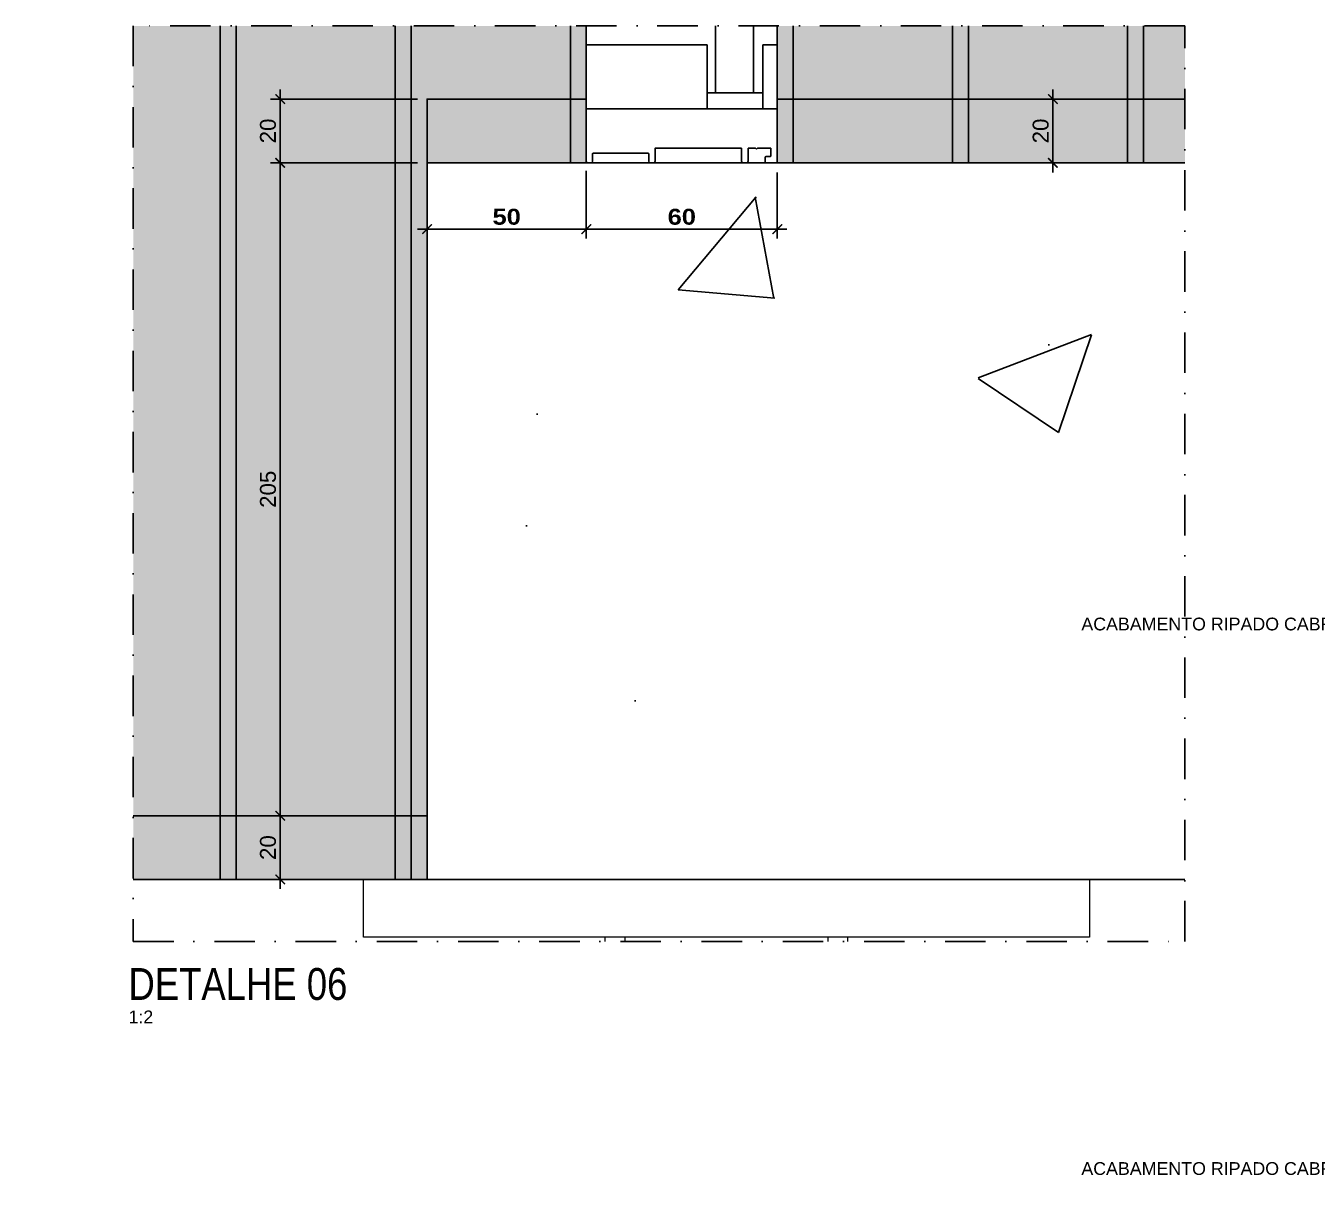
# Model space of a CAD drawing. Header units: millimetres. Extents: x -63251 to 507826, y 5339 to 217512.
# Drawn here: x 164797.7 to 165203.2, y 81556.5 to 81922.4 of the extents above; entities that cross this region are included whole.
import ezdxf
from ezdxf import colors
from ezdxf.entities.mleader import LeaderData, LeaderLine
from ezdxf.math import Vec2, Vec3

# ---------------------------------------------------------------- set-up
doc = ezdxf.new("R2010")
doc.units = ezdxf.units.MM
doc.header["$PDMODE"] = 3
doc.linetypes.add('TRAÇO E PONTO 1-1', pattern=[25.4, 12.7, -6.35, 0, -6.35])
doc.layers.add('ARQ-PILARES E VIGAS', color=5, linetype='Continuous', lineweight=5)
for name, color, linetype in [('COTAS', 9, 'Continuous'), ('FERRAGENS', 3, 'Continuous'), ('HACHURA', 21, 'Continuous'), ('LAYOUT - carimbo', 7, 'Continuous'), ('MARCENARIA', 4, 'Continuous'), ('PAREDE', 94, 'Continuous'), ('TEXTO', 105, 'Continuous'), ('TEXTO TRAÇO PONTO', 105, 'TRAÇO E PONTO 1-1')]:
    doc.layers.add(name, color=color, linetype=linetype)
doc.styles.add('1-1', font='arial.ttf', dxfattribs={"height": 0.2})
doc.styles.add('MEDIDA OFICIAL', font='ariblk.ttf')
doc.styles.add('PADRÃO', font='arial.ttf')
doc.styles.add('TITULO', font='swissck.ttf')
doc.dimstyles.new('1-2', dxfattribs={"dimscale": 2, "dimtxt": 2.5, "dimasz": 1.5, "dimexe": 1.5, "dimexo": 1.5, "dimtad": 1, "dimtxsty": 'PADRÃO', "dimblk": 'ARCHTICK', "dimcen": 2.5, "dimdle": 1.5, "dimclrd": 9, "dimclre": 9, "dimclrt": 6, "dimadec": 0, "dimazin": 0, "dimtfac": 1, "dimtmove": 0, "dimatfit": 3, "dimfxl": 1.25, "dimlwd": -1, "dimlwe": -1, "dimarcsym": 0})
doc.dimstyles.new('Med. Ofic.1-2', dxfattribs={"dimscale": 2, "dimtxt": 2.5, "dimasz": 1.5, "dimexe": 1.5, "dimexo": 1.5, "dimtad": 1, "dimtxsty": 'MEDIDA OFICIAL', "dimblk": 'ARCHTICK', "dimcen": 2.5, "dimdle": 1.5, "dimclrd": 9, "dimclre": 9, "dimclrt": 10, "dimadec": 0, "dimazin": 0, "dimtfac": 1, "dimtmove": 0, "dimatfit": 3, "dimfxl": 1.25, "dimlwd": -1, "dimlwe": -1, "dimarcsym": 0})

# ---------------------------------------------------------------- blocks, each defined once
blk = doc.blocks.new('_ArchTick')
at = {"color": 0, "linetype": 'ByBlock', "const_width": 0.15}
blk.add_lwpolyline([(-0.5, -0.5), (0.5, 0.5)], dxfattribs=at)
blk = doc.blocks.new('*D199')
at = {"layer": 'COTAS', "color": 9, "transparency": 16777216}
blk.add_line((164877.55, 81651.36), (164877.55, 81677.36), dxfattribs=at)
at = {"layer": 'Defpoints', "color": 0, "transparency": 16777216}
for p in [(164877.55, 81674.36, 0), (164877.55, 81674.36), (164877.55, 81654.36, 0)]:
    blk.add_point(p, dxfattribs=at)
at = {"layer": 'COTAS', "color": 9, "transparency": 16777216, "xscale": 3, "yscale": 3, "zscale": 3}
for p, rotation in [((164877.55, 81674.36), 90), ((164877.55, 81654.36), 270)]:
    blk.add_blockref('_ArchTick', p, dxfattribs=dict(at, rotation=rotation))
at = {"layer": 'COTAS', "color": 6, "transparency": 16777216, "insert": (164873.74, 81664.36), "char_height": 5, "attachment_point": 5, "rotation": 90, "style": 'PADRÃO'}
blk.add_mtext('20', dxfattribs=at)
blk = doc.blocks.new('*D200')
at = {"layer": 'COTAS', "color": 9, "transparency": 16777216}
for p, q in [((164877.55, 81671.36), (164877.55, 81882.36)), ((164920.68, 81879.36), (164874.55, 81879.36))]:
    blk.add_line(p, q, dxfattribs=at)
at = {"layer": 'Defpoints', "color": 0, "transparency": 16777216}
for p in [(164877.55, 81879.36), (164923.68, 81879.36, 0), (164877.55, 81674.36)]:
    blk.add_point(p, dxfattribs=at)
at = {"layer": 'COTAS', "color": 9, "transparency": 16777216, "xscale": 3, "yscale": 3, "zscale": 3}
for p, rotation in [((164877.55, 81879.36), 90), ((164877.55, 81674.36), 270)]:
    blk.add_blockref('_ArchTick', p, dxfattribs=dict(at, rotation=rotation))
at = {"layer": 'COTAS', "color": 6, "transparency": 16777216, "insert": (164873.74, 81776.86), "char_height": 5, "attachment_point": 5, "rotation": 90, "style": 'PADRÃO'}
blk.add_mtext('205', dxfattribs=at)
blk = doc.blocks.new('*D201')
at = {"layer": 'COTAS', "color": 9, "transparency": 16777216}
for p, q in [((164877.55, 81876.36), (164877.55, 81902.36)), ((164920.68, 81899.36), (164874.55, 81899.36)), ((164920.68, 81879.36), (164874.55, 81879.36))]:
    blk.add_line(p, q, dxfattribs=at)
at = {"layer": 'Defpoints', "color": 0, "transparency": 16777216}
for p in [(164877.55, 81899.36), (164923.68, 81899.36, 0), (164923.68, 81879.36, 0)]:
    blk.add_point(p, dxfattribs=at)
at = {"layer": 'COTAS', "color": 9, "transparency": 16777216, "xscale": 3, "yscale": 3, "zscale": 3}
for p, rotation in [((164877.55, 81899.36), 90), ((164877.55, 81879.36), 270)]:
    blk.add_blockref('_ArchTick', p, dxfattribs=dict(at, rotation=rotation))
at = {"layer": 'COTAS', "color": 6, "transparency": 16777216, "insert": (164873.74, 81889.36), "char_height": 5, "attachment_point": 5, "rotation": 90, "style": 'PADRÃO'}
blk.add_mtext('20', dxfattribs=at)
blk = doc.blocks.new('*D202')
at = {"layer": 'COTAS', "color": 9, "transparency": 16777216}
blk.add_line((165120.21, 81876.36), (165120.21, 81902.36), dxfattribs=at)
at = {"layer": 'Defpoints', "color": 0, "transparency": 16777216}
for p in [(165120.21, 81899.36, 0), (165120.21, 81899.36), (165120.21, 81879.36, 0)]:
    blk.add_point(p, dxfattribs=at)
at = {"layer": 'COTAS', "color": 9, "transparency": 16777216, "xscale": 3, "yscale": 3, "zscale": 3}
for p, rotation in [((165120.21, 81899.36), 90), ((165120.21, 81879.36), 270)]:
    blk.add_blockref('_ArchTick', p, dxfattribs=dict(at, rotation=rotation))
at = {"layer": 'COTAS', "color": 6, "transparency": 16777216, "insert": (165116.41, 81889.36), "char_height": 5, "attachment_point": 5, "rotation": 90, "style": 'PADRÃO'}
blk.add_mtext('20', dxfattribs=at)
blk = doc.blocks.new('*D203')
at = {"layer": 'COTAS', "color": 9, "transparency": 16777216}
for p, q in [((164973.68, 81876.36), (164973.68, 81855.55)), ((165033.68, 81876.36), (165033.68, 81855.55))]:
    blk.add_line(p, q, dxfattribs=at)
at = {"layer": 'COTAS', "color": 9, "linetype": 'Continuous', "transparency": 16777216}
blk.add_line((164970.68, 81858.55), (165036.68, 81858.55), dxfattribs=at)
at = {"layer": 'Defpoints', "color": 0, "transparency": 16777216}
for p in [(164973.68, 81879.36, 0), (165033.68, 81879.36, 0), (165033.68, 81858.55)]:
    blk.add_point(p, dxfattribs=at)
at = {"layer": 'COTAS', "color": 9, "transparency": 16777216, "xscale": 3, "yscale": 3, "zscale": 3, "rotation": 180}
blk.add_blockref('_ArchTick', (164973.68, 81858.55), dxfattribs=at)
at = {"layer": 'COTAS', "color": 9, "transparency": 16777216, "xscale": 3, "yscale": 3, "zscale": 3}
blk.add_blockref('_ArchTick', (165033.68, 81858.55), dxfattribs=at)
at = {"layer": 'COTAS', "color": 10, "transparency": 16777216, "insert": (165003.68, 81862.39), "char_height": 5, "attachment_point": 5, "style": 'MEDIDA OFICIAL'}
blk.add_mtext('60', dxfattribs=at)
blk = doc.blocks.new('*D204')
at = {"layer": 'COTAS', "color": 9, "transparency": 16777216}
blk.add_line((164973.68, 81876.86), (164973.68, 81855.55), dxfattribs=at)
at = {"layer": 'COTAS', "color": 9, "linetype": 'Continuous', "transparency": 16777216}
blk.add_line((164976.68, 81858.55), (164920.68, 81858.55), dxfattribs=at)
at = {"layer": 'Defpoints', "color": 0, "transparency": 16777216}
for p in [(164973.68, 81879.86, 0), (164923.68, 81858.55, 0), (164923.68, 81858.55)]:
    blk.add_point(p, dxfattribs=at)
at = {"layer": 'COTAS', "color": 9, "transparency": 16777216, "xscale": 3, "yscale": 3, "zscale": 3, "rotation": 180}
blk.add_blockref('_ArchTick', (164923.68, 81858.55), dxfattribs=at)
at = {"layer": 'COTAS', "color": 9, "transparency": 16777216, "xscale": 3, "yscale": 3, "zscale": 3}
blk.add_blockref('_ArchTick', (164973.68, 81858.55), dxfattribs=at)
at = {"layer": 'COTAS', "color": 10, "transparency": 16777216, "insert": (164948.68, 81862.39), "char_height": 5, "attachment_point": 5, "style": 'MEDIDA OFICIAL'}
blk.add_mtext('50', dxfattribs=at)

msp = doc.modelspace()

# ---------------------------------------------------------------- hatches: boundary and pattern name
at = {"layer": 'HACHURA'}
h = msp.add_hatch(dxfattribs=at)
h.set_pattern_fill('AR-CONC', color=21, scale=2)
h.set_pattern_definition([(50, (10408.6, 22054.77), (364.36934, -31.87817), [38.1, -419.1]), (355, (10408.6, 22054.77), (-70.48684, 382.1137), [30.48, -335.2812]), (100.45144, (10438.96, 22052.1), (293.8825, 350.2355), [32.38, -356.1805]), (46.1842, (10408.6, 22156.37), (542.1581, -84.0847), [57.15, -628.65]), (96.63556, (10453.8, 22149.37), (474.8083, 494.8522), [48.57, -534.2712]), (351.18415, (10408.6, 22156.4), (474.8083, 494.8522), [45.72, -502.9195]), (21, (10459.4, 22130.97), (303.2288, -204.5304), [38.1, -419.1]), (326, (10459.4, 22130.97), (123.60406, 368.3759), [30.48, -335.28]), (71.45144, (10484.67, 22113.93), (426.83284, 163.84554), [32.38, -356.1799]), (37.5, (10408.6, 22054.77), (6.17721, 169.11008), [0, -331.216, 0, -340.36, 0, -336.55]), (7.5, (10408.6, 22054.77), (133.63933, 200.36115), [0, -194.056, 0, -323.596, 0, -128.27]), (327.5, (10295.31, 22054.77), (271.18119, -11.45749), [0, -127, 0, -396.24, 0, -525.78]), (317.5, (10244.51, 22054.77), (296.25836, 50.85298), [0, -165.1, 0, -263.144, 0, -373.38])])
h.paths.add_polyline_path([(165161.69, 81654.364), (165161.69, 81879.364), (164923.679, 81879.364), (164923.679, 81654.364)])
at = {"layer": 'LAYOUT - carimbo', "linetype": 'ByBlock', "true_color": 0xa4937f}
h = msp.add_hatch(color=252, dxfattribs=at)
h.dxf.hatch_style = 1
h.paths.add_polyline_path([(164973.679, 81922.372), (164831.411, 81922.372), (164831.411, 81654.364), (164923.679, 81654.364), (164923.679, 81879.364), (164973.679, 81879.364)])
h = msp.add_hatch(color=252, dxfattribs=at)
h.dxf.hatch_style = 1
h.paths.add_polyline_path([(165161.69, 81922.372), (165033.678, 81922.372), (165033.678, 81879.364), (165161.69, 81879.364)])

# ---------------------------------------------------------------- linework, layer by layer
at = {"layer": 'ARQ-PILARES E VIGAS', "elevation": 0}
msp.add_lwpolyline([(165131.679, 81636.274), (164903.679, 81636.274), (164903.679, 81654.364), (165131.679, 81654.364)], close=True, dxfattribs=at)
for points in [[(164985.854, 81634.894), (164985.854, 81636.274), (164979.504, 81636.274), (164979.504, 81634.894)], [(165055.854, 81634.894), (165055.854, 81636.274), (165049.504, 81636.274), (165049.504, 81634.894)]]:
    msp.add_lwpolyline(points, dxfattribs=at)
at = {"layer": 'FERRAGENS'}
for p, q in [((165014.216, 81901.364, 0), (165014.216, 81922.372, 0)), ((165026.216, 81901.364, 0), (165026.216, 81922.372, 0)), ((164973.679, 81896.364, 0), (165033.678, 81896.364, 0)), ((164973.679, 81879.864, 0), (164973.679, 81896.364, 0)), ((165033.678, 81896.364, 0), (165033.678, 81879.864, 0)), ((164975.679, 81882.239, 0), (164975.679, 81879.864, 0)), ((164993.154, 81882.364, 0), (164975.804, 81882.364, 0)), ((164993.279, 81879.864, 0), (164993.279, 81882.239, 0)), ((164995.279, 81883.839, 0), (164995.279, 81879.864, 0)), ((165022.479, 81883.964, 0), (164995.404, 81883.964, 0)), ((165022.479, 81879.864, 0), (165022.479, 81883.964, 0)), ((165026.818, 81883.964, 0), (165024.479, 81883.964, 0)), ((165024.479, 81883.964, 0), (165024.479, 81879.864, 0)), ((165027.118, 81883.664, 0), (165026.818, 81883.964, 0)), ((165027.418, 81883.964, 0), (165027.118, 81883.664, 0)), ((165031.553, 81883.964, 0), (165027.418, 81883.964, 0)), ((165031.678, 81881.489, 0), (165031.678, 81883.839, 0)), ((164973.679, 81879.864, 0), (164973.679, 81879.364, 0)), ((164973.679, 81879.364, 0), (165033.678, 81879.364, 0)), ((164975.179, 81879.364, 0), (164974.179, 81879.364, 0)), ((164994.779, 81879.364, 0), (164993.779, 81879.364, 0)), ((165023.979, 81879.364, 0), (165022.979, 81879.364, 0)), ((165029.878, 81879.664, 0), (165029.878, 81881.064, 0)), ((165030.178, 81881.364, 0), (165031.553, 81881.364, 0)), ((165033.178, 81879.364, 0), (165030.178, 81879.364, 0)), ((165033.678, 81879.864, 0), (165033.678, 81879.364, 0))]:
    msp.add_line(p, q, dxfattribs=at)
at = {"layer": 'FERRAGENS', "elevation": 0}
for points in [[(164973.679, 81896.364), (165011.623, 81896.364), (165011.623, 81916.364), (164973.679, 81916.364)], [(165033.678, 81896.364), (165029.178, 81896.364), (165029.178, 81916.365), (165033.678, 81916.365)], [(165011.623, 81901.364), (165029.178, 81901.364), (165029.178, 81896.364), (165011.623, 81896.364)]]:
    msp.add_lwpolyline(points, close=True, dxfattribs=at)
at = {"layer": 'FERRAGENS'}
for centre, radius, start, end in [((165022.919, 81896.237, 0), 0.127, 86.61437, 90), ((165022.919, 81896.237, 0), 0.127, 86.61437, 90), ((164975.804, 81882.239, 0), 0.125, 90, 180), ((164993.154, 81882.239, 0), 0.125, 0, 90), ((164995.404, 81883.839, 0), 0.125, 90, 180), ((165031.553, 81883.839, 0), 0.125, 0, 90), ((164974.179, 81879.864, 0), 0.5, 180, 270), ((164975.179, 81879.864, 0), 0.5, 270, 0), ((164993.779, 81879.864, 0), 0.5, 180, 270), ((164994.779, 81879.864, 0), 0.5, 270, 0), ((165022.979, 81879.864, 0), 0.5, 180, 270), ((165023.979, 81879.864, 0), 0.5, 270, 0), ((165030.178, 81881.064, 0), 0.3, 90, 180), ((165030.178, 81879.664, 0), 0.3, 180, 270), ((165031.553, 81881.489, 0), 0.125, 270, 0), ((165033.178, 81879.864, 0), 0.5, 270, 0)]:
    msp.add_arc(centre, radius, start, end, dxfattribs=at)
at = {"layer": 'MARCENARIA', "color": 8}
for p, q in [((164858.679, 81654.364, 0), (164858.679, 81922.372, 0)), ((164863.679, 81654.364, 0), (164863.679, 81922.372, 0)), ((164913.679, 81654.364, 0), (164913.679, 81922.372, 0)), ((164918.679, 81922.372, 0), (164918.679, 81654.364, 0)), ((164968.679, 81922.372, 0), (164968.679, 81879.364, 0)), ((165038.679, 81922.372, 0), (165038.679, 81879.364, 0)), ((165088.679, 81922.372, 0), (165088.679, 81879.364, 0)), ((165093.679, 81922.372, 0), (165093.679, 81879.364, 0)), ((165143.679, 81922.372, 0), (165143.679, 81879.364, 0)), ((165148.679, 81922.372, 0), (165148.679, 81879.364, 0))]:
    msp.add_line(p, q, dxfattribs=at)
at = {"layer": 'MARCENARIA', "elevation": 0}
for points in [[(164831.411, 81674.364), (164923.679, 81674.364), (164923.679, 81899.364), (164973.679, 81899.364), (164973.679, 81922.372)], [(165161.69, 81899.364), (165033.678, 81899.364), (165033.678, 81922.372)], [(165161.69, 81879.364), (165033.678, 81879.364), (165033.678, 81899.364), (165161.69, 81899.364)], [(164831.411, 81654.364), (164923.679, 81654.364), (164923.679, 81674.364), (164831.411, 81674.364)]]:
    msp.add_lwpolyline(points, dxfattribs=at)
msp.add_lwpolyline([(164923.679, 81899.364), (164973.679, 81899.364), (164973.679, 81879.364), (164923.679, 81879.364)], close=True, dxfattribs=at)
at = {"layer": 'PAREDE', "elevation": 0}
msp.add_lwpolyline([(165161.69, 81879.364), (164923.679, 81879.364), (164923.679, 81654.364), (165161.69, 81654.364)], dxfattribs=at)
at = {"layer": 'TEXTO TRAÇO PONTO', "elevation": 0}
msp.add_lwpolyline([(165161.69, 81922.372), (164831.411, 81922.372), (164831.411, 81634.894), (165161.69, 81634.894)], close=True, dxfattribs=at)

# ---------------------------------------------------------------- texts
at = {"layer": 'TEXTO', "color": 1, "insert": (164829.912, 81616.394, 0), "char_height": 10, "width": 220.061, "attachment_point": 7, "style": 'TITULO'}
msp.add_mtext('DETALHE 06', dxfattribs=at)
at = {"layer": 'TEXTO', "insert": (164829.912, 81613.194, 0), "char_height": 4, "width": 48, "attachment_point": 1, "style": 'PADRÃO'}
msp.add_mtext('1:2', dxfattribs=at)

# ---------------------------------------------------------------- dimensions: what is measured, and where the dimension line sits
at = {"layer": 'COTAS'}
for base, p1, p2, picture, middle in [((164877.545, 81899.364), (164923.679, 81879.364, 0), (164923.679, 81899.364, 0), '*D201', (164873.742, 81889.364)), ((165120.213, 81899.364), (165120.213, 81879.364, 0), (165120.213, 81899.364, 0), '*D202', (165116.41, 81889.364)), ((164877.545, 81879.364), (164877.545, 81674.364), (164923.679, 81879.364, 0), '*D200', (164873.742, 81776.864)), ((164877.545, 81674.364), (164877.545, 81654.364, 0), (164877.545, 81674.364, 0), '*D199', (164873.742, 81664.364))]:
    dim = msp.add_linear_dim(base=base, p1=p1, p2=p2, angle=90, dimstyle='1-2', dxfattribs=at)
    dim.commit()
    dim.dimension.update_dxf_attribs({"geometry": picture, "text_midpoint": middle})
for base, p1, p2, picture, middle in [((164923.679, 81858.551), (164973.679, 81879.864, 0), (164923.679, 81858.551, 0), '*D204', (164948.679, 81862.386)), ((165033.678, 81858.551), (164973.679, 81879.364, 0), (165033.678, 81879.364, 0), '*D203', (165003.679, 81862.386))]:
    dim = msp.add_linear_dim(base=base, p1=p1, p2=p2, dimstyle='Med. Ofic.1-2', dxfattribs=at)
    dim.commit()
    dim.dimension.update_dxf_attribs({"geometry": picture, "text_midpoint": middle})

# ---------------------------------------------------------------- leaders
at = {"layer": 'COTAS', "ltscale": 0.4}
ml = msp.add_multileader_mtext('Standard', dxfattribs=at)
ml.set_content('{\\fArial|b1|i0|c0|p34;\\C10;ATENÇÃO PARKET! }REFORÇO DE BARROTE PARA INSTALAÇÃO DE BATENTE PORTA ', color=105, style='1-1')
ml.set_leader_properties(color=256, linetype='ByLayer', lineweight=-1)
ml.build(insert=Vec2(0, 0))
ml.multileader.update_dxf_attribs({"text_left_attachment_type": 2, "text_right_attachment_type": 2, "dogleg_length": 0.36, "arrow_head_size": 2, "scale": 20})
ctx = ml.context
ctx.base_point, ctx.scale, ctx.arrow_head_size, ctx.landing_gap_size, ctx.plane_origin = Vec3(163680.114, 81874.967, 0), 20, 2, 4, Vec3(164021.333, 81823.337, 0)
ctx.left_attachment, ctx.right_attachment = 2, 2
notes = []
notes.append((ctx, [(0, (1, 1, 0), (163760.395, 81874.967, 0), (-1, 0), 7.2, [(0, [(163760.395, 81834.942, 0)], 0, [])])]))
ctx.mtext.insert, ctx.mtext.width, ctx.mtext.flow_direction = Vec3(163684.114, 81887.969, 0), 80.47345, 5
ml = msp.add_multileader_mtext('Standard', dxfattribs=at)
ml.set_content('ACABAMENTO EM {\\fArial|b1|i0|c0|p34;LÂMINAS NATURAIS DE CARVALHO EUROPEU}', color=105, style='1-1')
ml.set_leader_properties(color=256, linetype='ByLayer', lineweight=-1)
ml.build(insert=Vec2(0, 0))
ml.multileader.update_dxf_attribs({"text_left_attachment_type": 2, "text_right_attachment_type": 2, "dogleg_length": 0.36, "arrow_head_size": 2, "scale": 20})
ctx = ml.context
ctx.base_point, ctx.scale, ctx.arrow_head_size, ctx.landing_gap_size, ctx.plane_origin = Vec3(164189.423, 81876.83, 0), 20, 2, 4, Vec3(164339.329, 81848.08, 0)
ctx.left_attachment, ctx.right_attachment = 2, 2
notes.append((ctx, [(0, (1, 1, 0), (164280.413, 81876.83, 0), (-1, 0), 7.2, [(0, [(164280.398, 81817.942, 0)], 0, [])])]))
ctx.mtext.insert, ctx.mtext.width, ctx.mtext.flow_direction = Vec3(164193.423, 81886.116, 0), 80.51012, 5
ml = msp.add_multileader_mtext('Standard', dxfattribs=at)
ml.set_content('ACABAMENTO EM {\\fArial|b1|i0|c0|p34;LÂMINAS NATURAIS DE CARVALHO EUROPEU}', color=105, style='1-1')
ml.set_leader_properties(color=256, linetype='ByLayer', lineweight=-1)
ml.build(insert=Vec2(0, 0))
ml.multileader.update_dxf_attribs({"text_left_attachment_type": 2, "text_right_attachment_type": 2, "dogleg_length": 0.36, "arrow_head_size": 2, "scale": 20})
ctx = ml.context
ctx.base_point, ctx.scale, ctx.arrow_head_size, ctx.landing_gap_size, ctx.plane_origin = Vec3(163816.958, 81847.779, 0), 20, 2, 4, Vec3(163966.865, 81814.08, 0)
ctx.left_attachment, ctx.right_attachment = 2, 2
notes.append((ctx, [(1, (1, 1, 0), (163809.758, 81847.779, 0), (1, 0), 7.2, [(0, [(163907.933, 81817.942, 0)], 0, []), (1, [(163784.735, 81820.942, 0)], 0, [])])]))
ctx.mtext.insert, ctx.mtext.width, ctx.mtext.flow_direction = Vec3(163820.958, 81857.065, 0), 80.51012, 5
ml = msp.add_multileader_mtext('Standard', dxfattribs=at)
ml.set_content('PIVÔ GERIS HEAVY 200KG INOX', color=105, style='1-1')
ml.set_leader_properties(color=256, linetype='ByLayer', lineweight=-1)
ml.build(insert=Vec2(0, 0))
ml.multileader.update_dxf_attribs({"text_left_attachment_type": 2, "text_right_attachment_type": 2, "dogleg_length": 0.36, "arrow_head_size": 2, "scale": 20})
ctx = ml.context
ctx.base_point, ctx.scale, ctx.arrow_head_size, ctx.landing_gap_size, ctx.plane_origin = Vec3(164122.709, 81721.322), 20, 2, 4, Vec3(164056.592, 81756.8)
ctx.left_attachment, ctx.right_attachment = 2, 2
notes.append((ctx, [(0, (1, 1, 0), (164115.509, 81721.322), (1, 0), 7.2, [(0, [(164115.538, 81773.866)], 0, [])])]))
ctx.mtext.insert, ctx.mtext.width, ctx.mtext.flow_direction = Vec3(164126.709, 81727.23), 80.51012, 5
ml = msp.add_multileader_mtext('Standard', dxfattribs=at)
ml.set_content('ACABAMENTO RIPADO CABREUVA BRANCA PREMIUM 18*5+5', color=105, style='1-1')
ml.set_leader_properties(color=256, linetype='ByLayer', lineweight=-1)
ml.build(insert=Vec2(0, 0))
ml.multileader.update_dxf_attribs({"text_left_attachment_type": 2, "text_right_attachment_type": 2, "dogleg_length": 0.36, "arrow_head_size": 2, "scale": 20})
ctx = ml.context
ctx.base_point, ctx.scale, ctx.arrow_head_size, ctx.landing_gap_size, ctx.plane_origin = Vec3(165229.896, 81727.778), 20, 2, 4, Vec3(165365.86, 81641.752)
ctx.left_attachment, ctx.right_attachment, ctx.text_align_type = 2, 2, 2
notes.append((ctx, [(0, (1, 1, 0), (165306.943, 81727.778), (-1, 0), 7.2, [(0, [(165312.558, 81727.778)], 0, [])])]))
ctx.mtext.insert, ctx.mtext.width, ctx.mtext.alignment, ctx.mtext.flow_direction = Vec3(165295.743, 81736.557), 80.51012, 3, 5
ml = msp.add_multileader_mtext('Standard', dxfattribs=at)
ml.set_content('ACABAMENTO RIPADO CABREUVA BRANCA PREMIUM 18*5+5', color=105, style='1-1')
ml.set_leader_properties(color=256, linetype='ByLayer', lineweight=-1)
ml.build(insert=Vec2(0, 0))
ml.multileader.update_dxf_attribs({"text_left_attachment_type": 2, "text_right_attachment_type": 2, "dogleg_length": 0.36, "arrow_head_size": 2, "scale": 20})
ctx = ml.context
ctx.base_point, ctx.scale, ctx.arrow_head_size, ctx.landing_gap_size, ctx.plane_origin = Vec3(165229.896, 81556.811), 20, 2, 4, Vec3(165365.86, 81528.062)
ctx.left_attachment, ctx.right_attachment, ctx.text_align_type = 2, 2, 2
notes.append((ctx, [(0, (1, 1, 0), (165306.943, 81556.811), (-1, 0), 7.2, [(0, [(165312.558, 81556.811)], 0, [])])]))
ctx.mtext.insert, ctx.mtext.width, ctx.mtext.alignment, ctx.mtext.flow_direction = Vec3(165295.743, 81565.59), 80.51012, 3, 5
for ctx, leaders in notes:
    for number, flags, end, landing, length, lines in leaders:
        leader = LeaderData()
        leader.index, (leader.has_last_leader_line, leader.has_dogleg_vector, leader.attachment_direction) = number, flags
        leader.last_leader_point, leader.dogleg_vector, leader.dogleg_length = Vec3(end), Vec3(landing), length
        for number, points, colour, breaks in lines:
            line = LeaderLine()
            line.index, line.vertices, line.color, line.breaks = number, Vec3.list(points), colors.encode_raw_color(colour), breaks
            leader.lines.append(line)
        ctx.leaders.append(leader)

doc.saveas('drawing.dxf')
